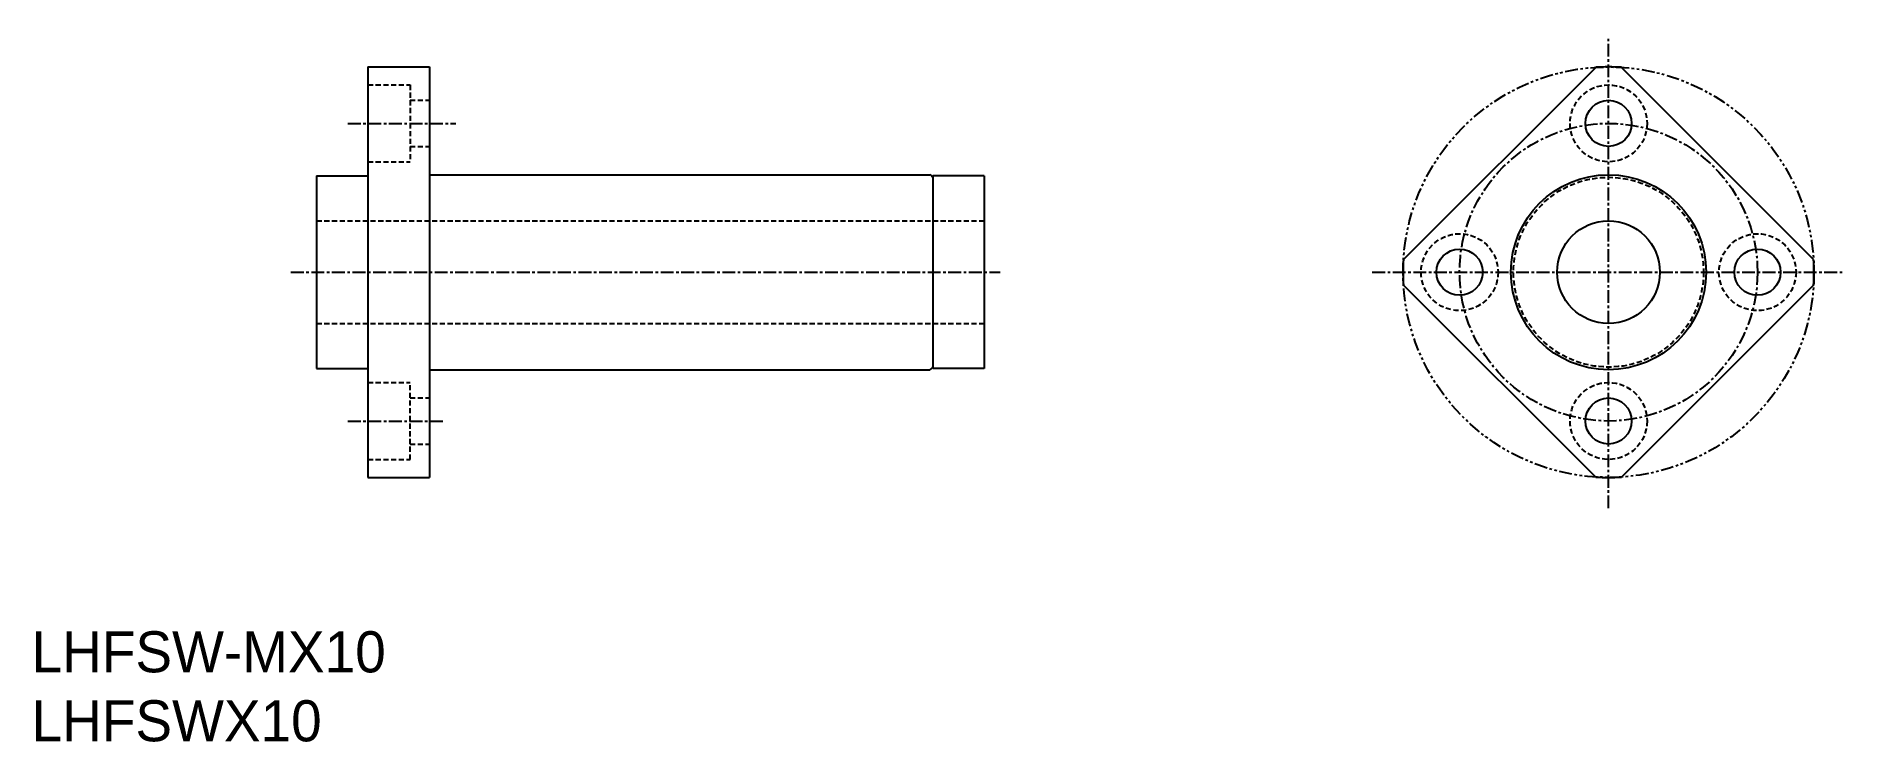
# Model space of a CAD drawing. Extents: x 187 to 363, y 143 to 212.
import ezdxf

# ---------------------------------------------------------------- set-up
doc = ezdxf.new("R2010")
doc.units = 0
for name, pattern in [('CENTER', [2, 1.25, -0.25, 0.25, -0.25]), ('DASHED', [0.75, 0.5, -0.25]), ('PHANTOM', [2.5, 1.25, -0.25, 0.25, -0.25, 0.25, -0.25])]:
    doc.linetypes.add(name, pattern=pattern)
doc.layers.get('0').update_dxf_attribs({"linetype": 'CONTINUOUS'})
doc.layers.add('CENTER', color=1, linetype='CENTER')

msp = doc.modelspace()

# ---------------------------------------------------------------- linework, layer by layer
at = {"color": 7, "linetype": 'CONTINUOUS'}
for p, q in [((219.37, 208.82), (219.37, 168.82)), ((219.37, 208.82), (225.37, 208.82)), ((225.37, 208.82), (225.37, 168.82)), ((338.89, 208.78), (320.18, 190.07)), ((360.1, 190.07), (341.39, 208.78)), ((214.37, 198.22), (214.37, 179.42)), ((214.37, 198.22), (219.37, 198.22)), ((225.37, 198.32), (274.08, 198.32)), ((274.37, 198.22), (274.37, 179.42)), ((279.37, 198.22), (274.37, 198.22)), ((279.37, 198.22), (279.37, 179.42)), ((338.89, 168.86), (320.18, 187.57)), ((360.1, 187.57), (341.39, 168.86)), ((214.37, 179.42), (219.37, 179.42)), ((225.37, 179.32), (274.08, 179.32)), ((279.37, 179.42), (274.37, 179.42)), ((219.37, 168.82), (225.37, 168.82))]:
    msp.add_line(p, q, dxfattribs=at)
at = {"color": 3, "linetype": 'DASHED'}
for p, q in [((219.37, 207.07), (223.47, 207.07)), ((223.47, 207.07), (223.47, 199.57)), ((223.47, 205.57), (225.37, 205.57)), ((223.47, 201.07), (225.37, 201.07)), ((219.37, 199.57), (223.47, 199.57)), ((214.37, 193.82), (279.37, 193.82)), ((214.37, 183.82), (279.37, 183.82)), ((219.37, 178.07), (223.47, 178.07)), ((223.47, 170.57), (223.47, 178.07)), ((223.47, 176.57), (225.37, 176.57)), ((223.47, 172.07), (225.37, 172.07)), ((219.37, 170.57), (223.47, 170.57))]:
    msp.add_line(p, q, dxfattribs=at)
for centre, radius in [((340.14, 203.32), 3.75), ((340.14, 188.82), 9.25), ((325.64, 188.82), 3.75), ((354.64, 188.82), 3.75), ((340.14, 174.32), 3.75)]:
    msp.add_circle(centre, radius, dxfattribs=at)
at = {"color": 7, "linetype": 'CONTINUOUS'}
for centre, radius in [((340.14, 203.32), 2.25), ((340.14, 188.82), 9.5), ((340.14, 188.82), 5), ((325.64, 188.82), 2.25), ((354.64, 188.82), 2.25), ((340.14, 174.32), 2.25)]:
    msp.add_circle(centre, radius, dxfattribs=at)
for centre, radius, start, end in [((340.14, 188.82), 20, 86.4096, 93.5904), ((273.62, 197.54), 0.9, 33.5573, 59.4416), ((340.14, 188.82), 20, 176.4096, 183.5904), ((340.14, 188.82), 20, 356.4096, 3.5904), ((273.62, 180.09), 0.9, 300.5584, 326.4427), ((340.14, 188.82), 20, 266.4096, 273.5904)]:
    msp.add_arc(centre, radius, start, end, dxfattribs=at)
at = {"layer": 'CENTER', "color": 1, "linetype": 'CENTER'}
for p, q in [((340.14, 165.82), (340.14, 211.82)), ((217.42, 203.32), (227.92, 203.32)), ((211.87, 188.82), (280.92, 188.82)), ((317.14, 188.82), (363.14, 188.82)), ((217.42, 174.32), (226.92, 174.32))]:
    msp.add_line(p, q, dxfattribs=at)
at = {"layer": 'CENTER', "color": 3, "linetype": 'PHANTOM'}
msp.add_circle((340.14, 188.82), 20, dxfattribs=at)
at = {"layer": 'CENTER', "color": 1, "linetype": 'CENTER'}
msp.add_circle((340.14, 188.82), 14.5, dxfattribs=at)

# ---------------------------------------------------------------- texts
at = {"color": 7, "linetype": 'CONTINUOUS'}
for s, p in [('LHFSW-MX10', (186.63, 149.83)), ('LHFSWX10', (186.63, 143.11))]:
    msp.add_text(s, height=4, dxfattribs=at).set_placement(p)

doc.saveas('drawing.dxf')
